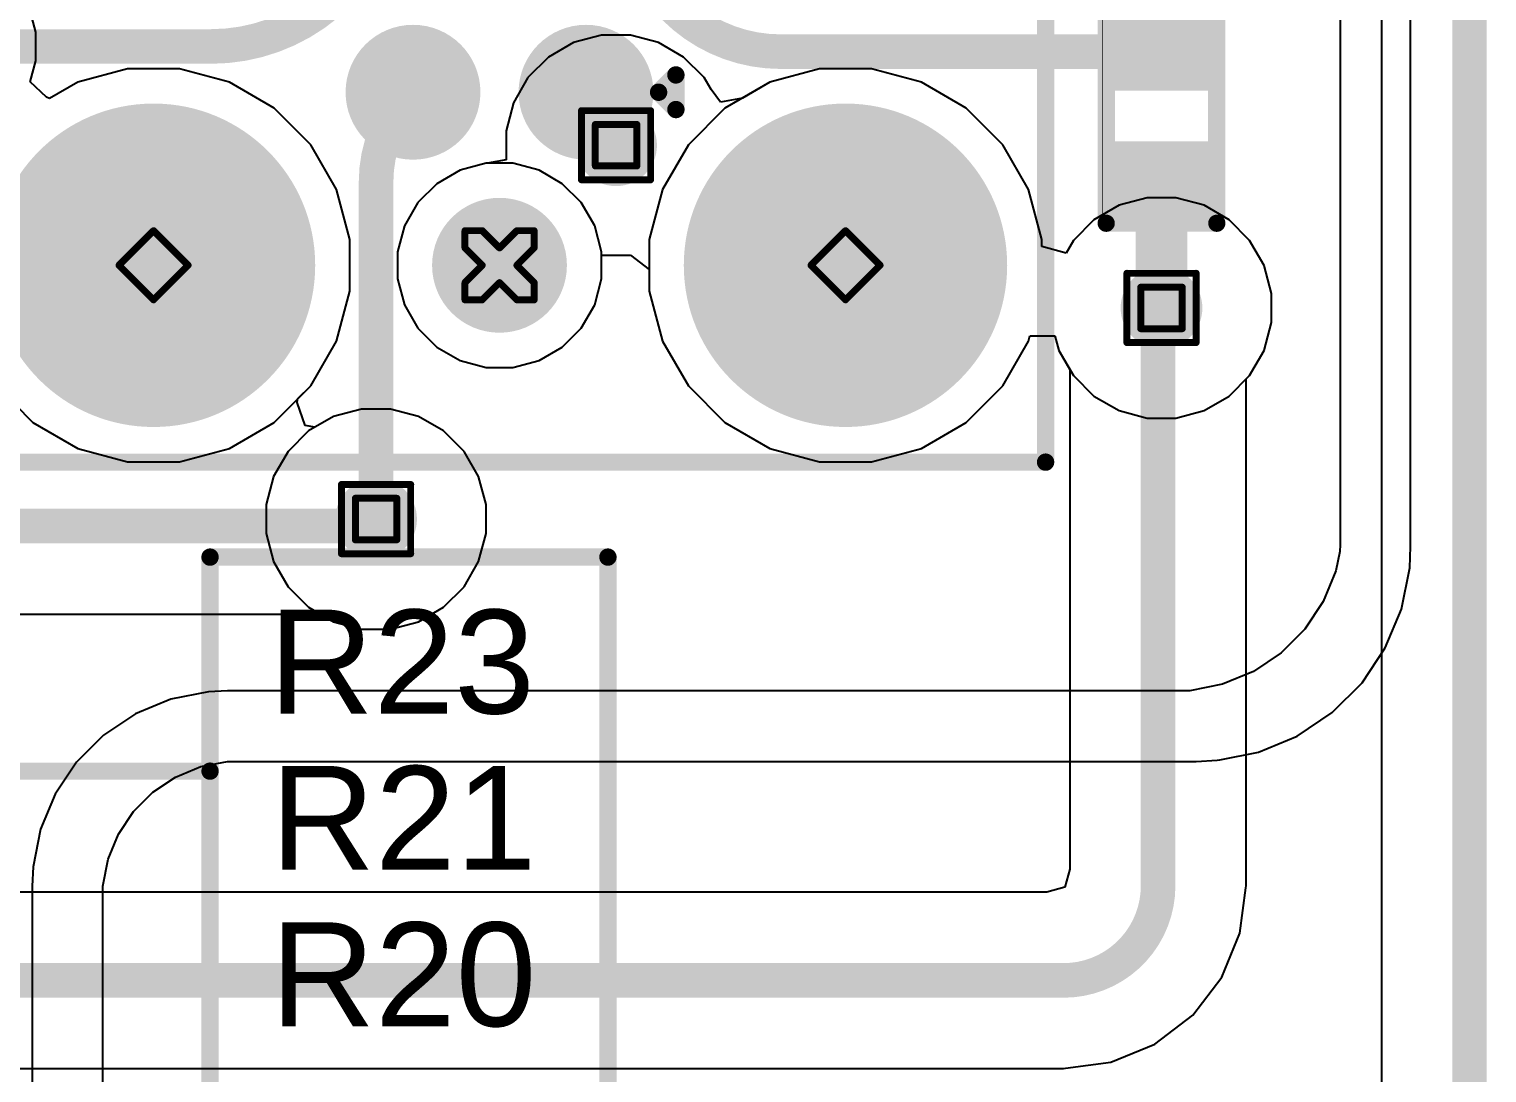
# Model space of a CAD drawing. Header units: inches. Extents: x -5 to 230, y -4 to 159.
# Drawn here: x 45.41 to 56.11, y 34.57 to 42.23 of the extents above; entities that cross this region are included whole.
import ezdxf

# ---------------------------------------------------------------- set-up
doc = ezdxf.new("R2010")
doc.units = ezdxf.units.IN
for name, color, linetype in [('Bottom Layer', 5, 'Continuous'), ('Bottom Solder', 6, 'Continuous'), ('Drill Drawing', 1, 'Continuous'), ('Layer 1', 16, 'Continuous'), ('Layer 2', 76, 'Continuous'), ('Pad Holes', 156, 'Continuous'), ('Top Layer', 1, 'Continuous'), ('Top Overlay', 2, 'Continuous'), ('Top Paste', 8, 'Continuous'), ('Top Solder', 216, 'Continuous'), ('Via Holes', 16, 'Continuous')]:
    doc.layers.add(name, color=color, linetype=linetype)
doc.styles.add('Arial', font='', dxfattribs={"height": 0.2})
doc.styles.get('Arial').set_extended_font_data('Arial')

# ---------------------------------------------------------------- blocks, each defined once
blk = doc.blocks.new('R___0402_154')
at = {"layer": 'Top Layer'}
for points in [[(-0.699, -0.318), (-0.699, 0.317), (-0.241, 0.317), (-0.241, -0.318)], [(0.241, -0.318), (0.241, 0.317), (0.699, 0.317), (0.699, -0.318)]]:
    blk.add_hatch(color=1, dxfattribs=at).paths.add_polyline_path(points)
at = {"layer": 'Top Paste'}
for points in [[(-0.699, -0.318), (-0.699, 0.317), (-0.241, 0.317), (-0.241, -0.318)], [(0.241, -0.318), (0.241, 0.317), (0.699, 0.317), (0.699, -0.318)]]:
    blk.add_hatch(color=8, dxfattribs=at).paths.add_polyline_path(points)
at = {"layer": 'Top Solder'}
for points in [[(-0.754, -0.373), (-0.754, 0.373), (-0.186, 0.373), (-0.186, -0.373)], [(0.186, -0.373), (0.186, 0.373), (0.754, 0.373), (0.754, -0.373)]]:
    blk.add_hatch(color=216, dxfattribs=at).paths.add_polyline_path(points)
at = {"layer": 'Top Overlay'}
for points in [[(-0.787, -0.406, 0.127, 0.127, 0), (-0.787, 0.406, 0.127, 0.127, 0)], [(0.787, 0.406, 0.127, 0.127, 0), (-0.787, 0.406, 0.127, 0.127, 0)], [(0.787, -0.406, 0.127, 0.127, 0), (0.787, 0.406, 0.127, 0.127, 0)], [(0.787, -0.406, 0.127, 0.127, 0), (-0.787, -0.406, 0.127, 0.127, 0)], [(0.813, -0.432, 0.00323, 0.00323, 0), (-0.813, -0.432, 0.00323, 0.00323, 0)]]:
    blk.add_lwpolyline(points, format="xyseb", dxfattribs=at)
for points in [[(-0.819, 0.406, 0.0635, 0.0635, 1), (-0.756, 0.406, 0.0635, 0.0635, 1)], [(-0.819, 0.406, 0.0635, 0.0635, 1), (-0.756, 0.406, 0.0635, 0.0635, 1)], [(0.756, 0.406, 0.0635, 0.0635, 1), (0.819, 0.406, 0.0635, 0.0635, 1)], [(0.756, 0.406, 0.0635, 0.0635, 1), (0.819, 0.406, 0.0635, 0.0635, 1)], [(-0.819, -0.406, 0.0635, 0.0635, 1), (-0.756, -0.406, 0.0635, 0.0635, 1)], [(-0.819, -0.406, 0.0635, 0.0635, 1), (-0.756, -0.406, 0.0635, 0.0635, 1)], [(0.756, -0.406, 0.0635, 0.0635, 1), (0.819, -0.406, 0.0635, 0.0635, 1)], [(0.756, -0.406, 0.0635, 0.0635, 1), (0.819, -0.406, 0.0635, 0.0635, 1)], [(-0.814, -0.432, 0.00161, 0.00161, 1), (-0.812, -0.432, 0.00161, 0.00161, 1)], [(0.812, -0.432, 0.00161, 0.00161, 1), (0.814, -0.432, 0.00161, 0.00161, 1)]]:
    blk.add_lwpolyline(points, format="xyseb", close=True, dxfattribs=at)
blk = doc.blocks.new('TC2030_IDC__188')
at = {"layer": 'Bottom Solder'}
h = blk.add_hatch(color=6, dxfattribs=at)
edge = h.paths.add_edge_path()
edge.add_arc((-2.54, 2.54), 0.102, 0, 360)
h = blk.add_hatch(color=6, dxfattribs=at)
edge = h.paths.add_edge_path()
edge.add_arc((0.635, 2.54), 0.102, 0, 360)
h = blk.add_hatch(color=6, dxfattribs=at)
edge = h.paths.add_edge_path()
edge.add_arc((2.54, 1.016), 0.102, 0, 360)
h = blk.add_hatch(color=6, dxfattribs=at)
edge = h.paths.add_edge_path()
edge.add_arc((-2.54, 0), 0.102, 0, 360)
h = blk.add_hatch(color=6, dxfattribs=at)
edge = h.paths.add_edge_path()
edge.add_arc((2.54, -1.016), 0.102, 0, 360)
h = blk.add_hatch(color=6, dxfattribs=at)
edge = h.paths.add_edge_path()
edge.add_arc((-2.54, -2.54), 0.102, 0, 360)
h = blk.add_hatch(color=6, dxfattribs=at)
edge = h.paths.add_edge_path()
edge.add_arc((0.635, -2.54), 0.102, 0, 360)
at = {"layer": 'Pad Holes'}
h = blk.add_hatch(color=7, dxfattribs=at)
edge = h.paths.add_edge_path()
edge.add_arc((-2.54, 2.54), 1.187, 0, 360)
h = blk.add_hatch(color=7, dxfattribs=at)
edge = h.paths.add_edge_path()
edge.add_arc((0.635, 2.54), 1.187, 0, 360)
h = blk.add_hatch(color=7, dxfattribs=at)
edge = h.paths.add_edge_path()
edge.add_arc((2.54, 1.016), 0.495, 0, 360)
h = blk.add_hatch(color=7, dxfattribs=at)
edge = h.paths.add_edge_path()
edge.add_arc((-2.54, 0), 0.495, 0, 360)
h = blk.add_hatch(color=7, dxfattribs=at)
edge = h.paths.add_edge_path()
edge.add_arc((2.54, -1.016), 0.495, 0, 360)
h = blk.add_hatch(color=7, dxfattribs=at)
edge = h.paths.add_edge_path()
edge.add_arc((-2.54, -2.54), 1.187, 0, 360)
h = blk.add_hatch(color=7, dxfattribs=at)
edge = h.paths.add_edge_path()
edge.add_arc((0.635, -2.54), 1.187, 0, 360)
at = {"layer": 'Top Layer'}
h = blk.add_hatch(color=1, dxfattribs=at)
edge = h.paths.add_edge_path()
edge.add_arc((-1.27, 0.635), 0.393, 0, 360)
h = blk.add_hatch(color=1, dxfattribs=at)
edge = h.paths.add_edge_path()
edge.add_arc((0, 0.635), 0.393, 0, 360)
h = blk.add_hatch(color=1, dxfattribs=at)
edge = h.paths.add_edge_path()
edge.add_arc((1.27, 0.635), 0.393, 0, 360)
h = blk.add_hatch(color=1, dxfattribs=at)
edge = h.paths.add_edge_path()
edge.add_arc((-1.27, -0.635), 0.393, 0, 360)
h = blk.add_hatch(color=1, dxfattribs=at)
edge = h.paths.add_edge_path()
edge.add_arc((-1.27, -0.635), 0.393, 0, 360)
h = blk.add_hatch(color=1, dxfattribs=at)
edge = h.paths.add_edge_path()
edge.add_arc((0, -0.635), 0.393, 0, 360)
h = blk.add_hatch(color=1, dxfattribs=at)
edge = h.paths.add_edge_path()
edge.add_arc((1.27, -0.635), 0.393, 0, 360)
at = {"layer": 'Top Paste'}
h = blk.add_hatch(color=8, dxfattribs=at)
edge = h.paths.add_edge_path()
edge.add_arc((-1.27, 0.635), 0.393, 0, 360)
h = blk.add_hatch(color=8, dxfattribs=at)
edge = h.paths.add_edge_path()
edge.add_arc((0, 0.635), 0.393, 0, 360)
h = blk.add_hatch(color=8, dxfattribs=at)
edge = h.paths.add_edge_path()
edge.add_arc((1.27, 0.635), 0.393, 0, 360)
h = blk.add_hatch(color=8, dxfattribs=at)
edge = h.paths.add_edge_path()
edge.add_arc((-1.27, -0.635), 0.393, 0, 360)
h = blk.add_hatch(color=8, dxfattribs=at)
edge = h.paths.add_edge_path()
edge.add_arc((-1.27, -0.635), 0.393, 0, 360)
h = blk.add_hatch(color=8, dxfattribs=at)
edge = h.paths.add_edge_path()
edge.add_arc((0, -0.635), 0.393, 0, 360)
h = blk.add_hatch(color=8, dxfattribs=at)
edge = h.paths.add_edge_path()
edge.add_arc((1.27, -0.635), 0.393, 0, 360)
at = {"layer": 'Top Solder'}
h = blk.add_hatch(color=216, dxfattribs=at)
edge = h.paths.add_edge_path()
edge.add_arc((-2.54, 2.54), 0.102, 0, 360)
h = blk.add_hatch(color=216, dxfattribs=at)
edge = h.paths.add_edge_path()
edge.add_arc((0.635, 2.54), 0.102, 0, 360)
h = blk.add_hatch(color=216, dxfattribs=at)
edge = h.paths.add_edge_path()
edge.add_arc((-1.27, 0.635), 0.495, 0, 360)
h = blk.add_hatch(color=216, dxfattribs=at)
edge = h.paths.add_edge_path()
edge.add_arc((0, 0.635), 0.495, 0, 360)
h = blk.add_hatch(color=216, dxfattribs=at)
edge = h.paths.add_edge_path()
edge.add_arc((1.27, 0.635), 0.495, 0, 360)
h = blk.add_hatch(color=216, dxfattribs=at)
edge = h.paths.add_edge_path()
edge.add_arc((2.54, 1.016), 0.102, 0, 360)
h = blk.add_hatch(color=216, dxfattribs=at)
edge = h.paths.add_edge_path()
edge.add_arc((-2.54, 0), 0.102, 0, 360)
h = blk.add_hatch(color=216, dxfattribs=at)
edge = h.paths.add_edge_path()
edge.add_arc((-1.27, -0.635), 0.495, 0, 360)
h = blk.add_hatch(color=216, dxfattribs=at)
edge = h.paths.add_edge_path()
edge.add_arc((-1.27, -0.635), 0.495, 0, 360)
h = blk.add_hatch(color=216, dxfattribs=at)
edge = h.paths.add_edge_path()
edge.add_arc((0, -0.635), 0.495, 0, 360)
h = blk.add_hatch(color=216, dxfattribs=at)
edge = h.paths.add_edge_path()
edge.add_arc((1.27, -0.635), 0.495, 0, 360)
h = blk.add_hatch(color=216, dxfattribs=at)
edge = h.paths.add_edge_path()
edge.add_arc((2.54, -1.016), 0.102, 0, 360)
h = blk.add_hatch(color=216, dxfattribs=at)
edge = h.paths.add_edge_path()
edge.add_arc((-2.54, -2.54), 0.102, 0, 360)
h = blk.add_hatch(color=216, dxfattribs=at)
edge = h.paths.add_edge_path()
edge.add_arc((0.635, -2.54), 0.102, 0, 360)
at = {"layer": 'Top Overlay'}
for points in [[(-3.985, 3.997, 0.127, 0.127, 0), (-3.985, -4.009, 0.127, 0.127, 0)], [(-3.985, 3.997, 0.127, 0.127, 0), (3.306, 3.997, 0.127, 0.127, 0)], [(3.306, 3.997, 0.127, 0.127, 0), (3.306, -4.009, 0.127, 0.127, 0)], [(-1.27, -1.168, 0.127, 0.127, 0), (-1.397, -1.295, 0.127, 0.127, 0)], [(-1.27, -1.168, 0.127, 0.127, 0), (-1.143, -1.295, 0.127, 0.127, 0)], [(-1.397, -1.295, 0.127, 0.127, 0), (-1.143, -1.295, 0.127, 0.127, 0)], [(-3.985, -4.009, 0.127, 0.127, 0), (3.306, -4.009, 0.127, 0.127, 0)]]:
    blk.add_lwpolyline(points, format="xyseb", dxfattribs=at)
for points in [[(-4.017, 3.997, 0.0635, 0.0635, 1), (-3.953, 3.997, 0.0635, 0.0635, 1)], [(-4.017, 3.997, 0.0635, 0.0635, 1), (-3.953, 3.997, 0.0635, 0.0635, 1)], [(3.274, 3.997, 0.0635, 0.0635, 1), (3.337, 3.997, 0.0635, 0.0635, 1)], [(3.274, 3.997, 0.0635, 0.0635, 1), (3.337, 3.997, 0.0635, 0.0635, 1)], [(-1.302, -1.168, 0.0635, 0.0635, 1), (-1.238, -1.168, 0.0635, 0.0635, 1)], [(-1.302, -1.168, 0.0635, 0.0635, 1), (-1.238, -1.168, 0.0635, 0.0635, 1)], [(-1.429, -1.295, 0.0635, 0.0635, 1), (-1.365, -1.295, 0.0635, 0.0635, 1)], [(-1.429, -1.295, 0.0635, 0.0635, 1), (-1.365, -1.295, 0.0635, 0.0635, 1)], [(-1.175, -1.295, 0.0635, 0.0635, 1), (-1.111, -1.295, 0.0635, 0.0635, 1)], [(-1.175, -1.295, 0.0635, 0.0635, 1), (-1.111, -1.295, 0.0635, 0.0635, 1)], [(-4.017, -4.009, 0.0635, 0.0635, 1), (-3.953, -4.009, 0.0635, 0.0635, 1)], [(-4.017, -4.009, 0.0635, 0.0635, 1), (-3.953, -4.009, 0.0635, 0.0635, 1)], [(3.274, -4.009, 0.0635, 0.0635, 1), (3.337, -4.009, 0.0635, 0.0635, 1)], [(3.274, -4.009, 0.0635, 0.0635, 1), (3.337, -4.009, 0.0635, 0.0635, 1)]]:
    blk.add_lwpolyline(points, format="xyseb", close=True, dxfattribs=at)

msp = doc.modelspace()

# ---------------------------------------------------------------- hatches: boundary and pattern name
at = {"layer": 'Bottom Layer'}
h = msp.add_hatch(color=5, dxfattribs=at)
edge = h.paths.add_edge_path()
edge.add_arc((49.717, 41.377), 0.3, 0, 360)
h = msp.add_hatch(color=5, dxfattribs=at)
edge = h.paths.add_edge_path()
edge.add_arc((53.721, 40.183), 0.3, 0, 360)
h = msp.add_hatch(color=5, dxfattribs=at)
edge = h.paths.add_edge_path()
edge.add_arc((47.955, 38.633), 0.3, 0, 360)
at = {"layer": 'Layer 1'}
h = msp.add_hatch(color=16, dxfattribs=at)
edge = h.paths.add_edge_path()
edge.add_arc((49.717, 41.377), 0.3, 0, 360)
h = msp.add_hatch(color=16, dxfattribs=at)
edge = h.paths.add_edge_path()
edge.add_arc((53.721, 40.183), 0.3, 0, 360)
h = msp.add_hatch(color=16, dxfattribs=at)
edge = h.paths.add_edge_path()
edge.add_arc((47.955, 38.633), 0.3, 0, 360)
at = {"layer": 'Layer 2'}
h = msp.add_hatch(color=76, dxfattribs=at)
edge = h.paths.add_edge_path()
edge.add_arc((49.717, 41.377), 0.3, 0, 360)
h = msp.add_hatch(color=76, dxfattribs=at)
edge = h.paths.add_edge_path()
edge.add_arc((53.721, 40.183), 0.3, 0, 360)
h = msp.add_hatch(color=76, dxfattribs=at)
edge = h.paths.add_edge_path()
edge.add_arc((47.955, 38.633), 0.3, 0, 360)
at = {"layer": 'Top Layer'}
h = msp.add_hatch(color=1, dxfattribs=at)
edge = h.paths.add_edge_path()
edge.add_arc((49.717, 41.377), 0.3, 0, 360)
h = msp.add_hatch(color=1, dxfattribs=at)
edge = h.paths.add_edge_path()
edge.add_arc((53.721, 40.183), 0.3, 0, 360)
h = msp.add_hatch(color=1, dxfattribs=at)
edge = h.paths.add_edge_path()
edge.add_arc((47.955, 38.633), 0.3, 0, 360)
at = {"layer": 'Via Holes'}
h = msp.add_hatch(color=7, dxfattribs=at)
edge = h.paths.add_edge_path()
edge.add_arc((49.717, 41.377), 0.15, 0, 360)
h = msp.add_hatch(color=7, dxfattribs=at)
edge = h.paths.add_edge_path()
edge.add_arc((53.721, 40.183), 0.15, 0, 360)
h = msp.add_hatch(color=7, dxfattribs=at)
edge = h.paths.add_edge_path()
edge.add_arc((47.955, 38.633), 0.15, 0, 360)

# ---------------------------------------------------------------- linework, layer by layer
at = {"layer": 'Bottom Layer'}
for p, q in [((55.335, 47.726), (55.335, 17.513)), ((45.456, 42.208), (45.427, 42.317)), ((45.456, 41.996), (45.456, 42.208)), ((49.61, 42.185), (49.405, 42.13)), ((49.823, 42.185), (49.61, 42.185)), ((50.029, 42.13), (49.823, 42.185)), ((49.405, 42.13), (49.221, 42.024)), ((50.213, 42.024), (50.029, 42.13)), ((45.415, 41.842), (45.456, 41.996)), ((49.221, 42.024), (49.07, 41.874)), ((50.363, 41.874), (50.213, 42.024)), ((46.131, 41.937), (45.765, 41.839)), ((46.511, 41.937), (46.131, 41.937)), ((46.878, 41.839), (46.511, 41.937)), ((49.07, 41.874), (48.964, 41.689)), ((50.415, 41.785), (50.363, 41.874)), ((51.211, 41.937), (50.845, 41.839)), ((51.591, 41.937), (51.211, 41.937)), ((51.958, 41.839), (51.591, 41.937)), ((45.536, 41.729), (45.415, 41.842)), ((45.765, 41.839), (45.557, 41.719)), ((47.206, 41.649), (46.878, 41.839)), ((50.484, 41.692), (50.415, 41.785)), ((50.845, 41.839), (50.645, 41.723)), ((52.286, 41.649), (51.958, 41.839)), ((45.557, 41.719), (45.536, 41.729)), ((47.475, 41.381), (47.206, 41.649)), ((48.964, 41.689), (48.909, 41.484)), ((50.645, 41.723), (50.484, 41.692)), ((52.555, 41.381), (52.286, 41.649)), ((48.909, 41.484), (48.909, 41.271)), ((47.664, 41.052), (47.475, 41.381)), ((52.744, 41.052), (52.555, 41.381)), ((48.763, 41.245), (48.572, 41.194)), ((48.772, 41.245), (48.763, 41.245)), ((48.909, 41.271), (48.772, 41.245)), ((48.401, 41.095), (48.261, 40.956)), ((48.572, 41.194), (48.401, 41.095)), ((47.763, 40.685), (47.664, 41.052)), ((52.843, 40.685), (52.744, 41.052)), ((53.615, 40.991), (53.409, 40.936)), ((53.827, 40.991), (53.615, 40.991)), ((54.033, 40.936), (53.827, 40.991)), ((48.261, 40.956), (48.163, 40.785)), ((53.409, 40.936), (53.225, 40.829)), ((54.217, 40.829), (54.033, 40.936)), ((48.163, 40.785), (48.112, 40.594)), ((53.225, 40.829), (53.074, 40.679)), ((54.368, 40.679), (54.217, 40.829)), ((47.763, 40.306), (47.763, 40.685)), ((52.843, 40.633), (52.843, 40.685)), ((53.074, 40.679), (53.021, 40.586)), ((54.474, 40.495), (54.368, 40.679)), ((48.112, 40.594), (48.112, 40.397)), ((49.611, 40.397), (49.611, 40.569)), ((49.611, 40.569), (49.823, 40.569)), ((49.823, 40.569), (49.96, 40.465)), ((53.021, 40.586), (52.843, 40.633)), ((49.96, 40.465), (49.96, 40.306)), ((54.529, 40.289), (54.474, 40.495)), ((48.112, 40.397), (48.163, 40.206)), ((49.56, 40.206), (49.611, 40.397)), ((47.664, 39.939), (47.763, 40.306)), ((49.96, 40.306), (50.058, 39.939)), ((54.529, 40.076), (54.529, 40.289)), ((48.163, 40.206), (48.261, 40.035)), ((49.461, 40.035), (49.56, 40.206)), ((48.261, 40.035), (48.401, 39.896)), ((49.321, 39.896), (49.461, 40.035)), ((54.474, 39.871), (54.529, 40.076)), ((47.475, 39.61), (47.664, 39.939)), ((50.058, 39.939), (50.248, 39.61)), ((52.555, 39.61), (52.744, 39.939)), ((52.744, 39.939), (52.755, 39.979)), ((52.755, 39.979), (52.939, 39.979)), ((52.939, 39.979), (52.968, 39.871)), ((48.401, 39.896), (48.572, 39.797)), ((49.151, 39.797), (49.321, 39.896)), ((52.968, 39.871), (53.048, 39.732)), ((54.368, 39.687), (54.474, 39.871)), ((48.572, 39.797), (48.763, 39.746)), ((48.763, 39.746), (48.96, 39.746)), ((48.96, 39.746), (49.151, 39.797)), ((53.048, 39.732), (53.048, 36.064)), ((47.381, 39.517), (47.475, 39.61)), ((50.248, 39.61), (50.516, 39.342)), ((52.286, 39.342), (52.555, 39.61)), ((54.343, 39.662), (54.368, 39.687)), ((54.343, 35.941), (54.343, 39.662)), ((47.376, 39.489), (47.381, 39.517)), ((47.435, 39.319), (47.376, 39.489)), ((47.643, 39.386), (47.506, 39.307)), ((47.849, 39.441), (47.643, 39.386)), ((48.062, 39.441), (47.849, 39.441)), ((48.267, 39.386), (48.062, 39.441)), ((48.451, 39.28), (48.267, 39.386)), ((47.506, 39.307), (47.435, 39.319)), ((48.602, 39.13), (48.451, 39.28)), ((50.516, 39.342), (50.845, 39.152)), ((51.958, 39.152), (52.286, 39.342)), ((48.708, 38.945), (48.602, 39.13)), ((50.845, 39.152), (51.211, 39.054)), ((51.591, 39.054), (51.958, 39.152)), ((51.211, 39.054), (51.591, 39.054)), ((48.763, 38.74), (48.708, 38.945)), ((48.763, 38.527), (48.763, 38.74)), ((48.708, 38.322), (48.763, 38.527)), ((48.602, 38.137), (48.708, 38.322)), ((48.451, 37.987), (48.602, 38.137)), ((45.026, 37.935), (47.549, 37.935)), ((47.549, 37.935), (47.643, 37.88)), ((48.267, 37.88), (48.451, 37.987)), ((47.643, 37.88), (47.849, 37.825)), ((47.849, 37.825), (48.062, 37.825)), ((48.062, 37.825), (48.267, 37.88)), ((53.048, 36.064), (53.012, 35.931)), ((52.879, 35.895), (43.943, 35.895)), ((53.012, 35.931), (52.879, 35.895)), ((54.296, 35.594), (54.34, 35.926)), ((54.34, 35.926), (54.343, 35.941)), ((54.163, 35.271), (54.296, 35.594)), ((53.95, 34.993), (54.163, 35.271)), ((53.672, 34.78), (53.95, 34.993)), ((53.349, 34.646), (53.672, 34.78)), ((35.862, 34.6), (53.002, 34.6)), ((53.002, 34.6), (53.016, 34.603)), ((53.016, 34.603), (53.349, 34.646))]:
    msp.add_line(p, q, dxfattribs=at)
for points in [[(55.982, 47.726, 0.254, 0.254, 0), (55.982, 17.018, 0.254, 0.254, 0)], [(53.696, 40.157, 0.254, 0.254, -0.414214), (53.721, 40.183, 0.254, 0.254, 0)], [(53.696, 35.941, 0.254, 0.254, 0), (53.696, 40.157, 0.254, 0.254, 0)], [(47.955, 38.633, 0.254, 0.254, -0.414214), (47.904, 38.583, 0.254, 0.254, 0)], [(45.026, 38.583, 0.254, 0.254, 0), (47.904, 38.583, 0.254, 0.254, 0)], [(53.696, 35.941, 0.254, 0.254, -0.414214), (53.002, 35.247, 0.254, 0.254, 0)], [(35.367, 35.247, 0.254, 0.254, 0), (53.002, 35.247, 0.254, 0.254, 0)]]:
    msp.add_lwpolyline(points, format="xyseb", dxfattribs=at)
for points in [[(53.632, 40.157, 0.127, 0.127, 1), (53.759, 40.157, 0.127, 0.127, 1)], [(53.632, 40.157, 0.127, 0.127, 1), (53.759, 40.157, 0.127, 0.127, 1)], [(53.657, 40.183, 0.127, 0.127, 1), (53.785, 40.183, 0.127, 0.127, 1)], [(47.892, 38.633, 0.127, 0.127, 1), (48.019, 38.633, 0.127, 0.127, 1)], [(47.841, 38.583, 0.127, 0.127, 1), (47.968, 38.583, 0.127, 0.127, 1)], [(47.841, 38.583, 0.127, 0.127, 1), (47.968, 38.583, 0.127, 0.127, 1)], [(53.632, 35.941, 0.127, 0.127, 1), (53.759, 35.941, 0.127, 0.127, 1)], [(53.632, 35.941, 0.127, 0.127, 1), (53.759, 35.941, 0.127, 0.127, 1)], [(52.938, 35.247, 0.127, 0.127, 1), (53.065, 35.247, 0.127, 0.127, 1)], [(52.938, 35.247, 0.127, 0.127, 1), (53.065, 35.247, 0.127, 0.127, 1)]]:
    msp.add_lwpolyline(points, format="xyseb", close=True, dxfattribs=at)
at = {"layer": 'Drill Drawing'}
for points in [[(49.463, 41.631, 0.0508, 0.0508, 0), (49.971, 41.631, 0.0508, 0.0508, 0)], [(49.463, 41.123, 0.0508, 0.0508, 0), (49.463, 41.631, 0.0508, 0.0508, 0)], [(49.971, 41.123, 0.0508, 0.0508, 0), (49.971, 41.631, 0.0508, 0.0508, 0)], [(49.564, 41.53, 0.0508, 0.0508, 0), (49.869, 41.53, 0.0508, 0.0508, 0)], [(49.564, 41.225, 0.0508, 0.0508, 0), (49.564, 41.53, 0.0508, 0.0508, 0)], [(49.869, 41.225, 0.0508, 0.0508, 0), (49.869, 41.53, 0.0508, 0.0508, 0)], [(49.564, 41.225, 0.0508, 0.0508, 0), (49.869, 41.225, 0.0508, 0.0508, 0)], [(49.463, 41.123, 0.0508, 0.0508, 0), (49.971, 41.123, 0.0508, 0.0508, 0)], [(46.067, 40.496, 0.0508, 0.0508, 0), (46.321, 40.75, 0.0508, 0.0508, 0)], [(46.321, 40.75, 0.0508, 0.0508, 0), (46.575, 40.496, 0.0508, 0.0508, 0)], [(48.607, 40.623, 0.0508, 0.0508, 0), (48.607, 40.75, 0.0508, 0.0508, 0)], [(48.607, 40.75, 0.0508, 0.0508, 0), (48.734, 40.75, 0.0508, 0.0508, 0)], [(48.734, 40.75, 0.0508, 0.0508, 0), (48.861, 40.623, 0.0508, 0.0508, 0)], [(48.861, 40.623, 0.0508, 0.0508, 0), (48.988, 40.75, 0.0508, 0.0508, 0)], [(48.988, 40.75, 0.0508, 0.0508, 0), (49.115, 40.75, 0.0508, 0.0508, 0)], [(49.115, 40.623, 0.0508, 0.0508, 0), (49.115, 40.75, 0.0508, 0.0508, 0)], [(51.147, 40.496, 0.0508, 0.0508, 0), (51.401, 40.75, 0.0508, 0.0508, 0)], [(51.401, 40.75, 0.0508, 0.0508, 0), (51.655, 40.496, 0.0508, 0.0508, 0)], [(48.607, 40.623, 0.0508, 0.0508, 0), (48.734, 40.496, 0.0508, 0.0508, 0)], [(48.988, 40.496, 0.0508, 0.0508, 0), (49.115, 40.623, 0.0508, 0.0508, 0)], [(46.067, 40.496, 0.0508, 0.0508, 0), (46.321, 40.242, 0.0508, 0.0508, 0)], [(46.321, 40.242, 0.0508, 0.0508, 0), (46.575, 40.496, 0.0508, 0.0508, 0)], [(48.607, 40.369, 0.0508, 0.0508, 0), (48.734, 40.496, 0.0508, 0.0508, 0)], [(48.988, 40.496, 0.0508, 0.0508, 0), (49.115, 40.369, 0.0508, 0.0508, 0)], [(51.147, 40.496, 0.0508, 0.0508, 0), (51.401, 40.242, 0.0508, 0.0508, 0)], [(51.401, 40.242, 0.0508, 0.0508, 0), (51.655, 40.496, 0.0508, 0.0508, 0)], [(53.467, 40.437, 0.0508, 0.0508, 0), (53.975, 40.437, 0.0508, 0.0508, 0)], [(53.467, 39.929, 0.0508, 0.0508, 0), (53.467, 40.437, 0.0508, 0.0508, 0)], [(53.975, 39.929, 0.0508, 0.0508, 0), (53.975, 40.437, 0.0508, 0.0508, 0)], [(48.607, 40.242, 0.0508, 0.0508, 0), (48.607, 40.369, 0.0508, 0.0508, 0)], [(48.734, 40.242, 0.0508, 0.0508, 0), (48.861, 40.369, 0.0508, 0.0508, 0)], [(48.861, 40.369, 0.0508, 0.0508, 0), (48.988, 40.242, 0.0508, 0.0508, 0)], [(49.115, 40.242, 0.0508, 0.0508, 0), (49.115, 40.369, 0.0508, 0.0508, 0)], [(53.569, 40.335, 0.0508, 0.0508, 0), (53.873, 40.335, 0.0508, 0.0508, 0)], [(53.569, 40.03, 0.0508, 0.0508, 0), (53.569, 40.335, 0.0508, 0.0508, 0)], [(53.873, 40.03, 0.0508, 0.0508, 0), (53.873, 40.335, 0.0508, 0.0508, 0)], [(48.607, 40.242, 0.0508, 0.0508, 0), (48.734, 40.242, 0.0508, 0.0508, 0)], [(48.988, 40.242, 0.0508, 0.0508, 0), (49.115, 40.242, 0.0508, 0.0508, 0)], [(53.569, 40.03, 0.0508, 0.0508, 0), (53.873, 40.03, 0.0508, 0.0508, 0)], [(53.467, 39.929, 0.0508, 0.0508, 0), (53.975, 39.929, 0.0508, 0.0508, 0)], [(47.701, 38.887, 0.0508, 0.0508, 0), (48.209, 38.887, 0.0508, 0.0508, 0)], [(47.701, 38.379, 0.0508, 0.0508, 0), (47.701, 38.887, 0.0508, 0.0508, 0)], [(48.209, 38.379, 0.0508, 0.0508, 0), (48.209, 38.887, 0.0508, 0.0508, 0)], [(47.803, 38.786, 0.0508, 0.0508, 0), (48.108, 38.786, 0.0508, 0.0508, 0)], [(47.803, 38.481, 0.0508, 0.0508, 0), (47.803, 38.786, 0.0508, 0.0508, 0)], [(48.108, 38.481, 0.0508, 0.0508, 0), (48.108, 38.786, 0.0508, 0.0508, 0)], [(47.803, 38.481, 0.0508, 0.0508, 0), (48.108, 38.481, 0.0508, 0.0508, 0)], [(47.701, 38.379, 0.0508, 0.0508, 0), (48.209, 38.379, 0.0508, 0.0508, 0)]]:
    msp.add_lwpolyline(points, format="xyseb", dxfattribs=at)
for points in [[(49.45, 41.631, 0.0254, 0.0254, 1), (49.475, 41.631, 0.0254, 0.0254, 1)], [(49.45, 41.631, 0.0254, 0.0254, 1), (49.475, 41.631, 0.0254, 0.0254, 1)], [(49.958, 41.631, 0.0254, 0.0254, 1), (49.983, 41.631, 0.0254, 0.0254, 1)], [(49.958, 41.631, 0.0254, 0.0254, 1), (49.983, 41.631, 0.0254, 0.0254, 1)], [(49.552, 41.53, 0.0254, 0.0254, 1), (49.577, 41.53, 0.0254, 0.0254, 1)], [(49.552, 41.53, 0.0254, 0.0254, 1), (49.577, 41.53, 0.0254, 0.0254, 1)], [(49.856, 41.53, 0.0254, 0.0254, 1), (49.882, 41.53, 0.0254, 0.0254, 1)], [(49.856, 41.53, 0.0254, 0.0254, 1), (49.882, 41.53, 0.0254, 0.0254, 1)], [(49.552, 41.225, 0.0254, 0.0254, 1), (49.577, 41.225, 0.0254, 0.0254, 1)], [(49.552, 41.225, 0.0254, 0.0254, 1), (49.577, 41.225, 0.0254, 0.0254, 1)], [(49.856, 41.225, 0.0254, 0.0254, 1), (49.882, 41.225, 0.0254, 0.0254, 1)], [(49.856, 41.225, 0.0254, 0.0254, 1), (49.882, 41.225, 0.0254, 0.0254, 1)], [(49.45, 41.123, 0.0254, 0.0254, 1), (49.475, 41.123, 0.0254, 0.0254, 1)], [(49.45, 41.123, 0.0254, 0.0254, 1), (49.475, 41.123, 0.0254, 0.0254, 1)], [(49.958, 41.123, 0.0254, 0.0254, 1), (49.983, 41.123, 0.0254, 0.0254, 1)], [(49.958, 41.123, 0.0254, 0.0254, 1), (49.983, 41.123, 0.0254, 0.0254, 1)], [(46.309, 40.75, 0.0254, 0.0254, 1), (46.334, 40.75, 0.0254, 0.0254, 1)], [(46.309, 40.75, 0.0254, 0.0254, 1), (46.334, 40.75, 0.0254, 0.0254, 1)], [(48.595, 40.75, 0.0254, 0.0254, 1), (48.62, 40.75, 0.0254, 0.0254, 1)], [(48.595, 40.75, 0.0254, 0.0254, 1), (48.62, 40.75, 0.0254, 0.0254, 1)], [(48.722, 40.75, 0.0254, 0.0254, 1), (48.747, 40.75, 0.0254, 0.0254, 1)], [(48.722, 40.75, 0.0254, 0.0254, 1), (48.747, 40.75, 0.0254, 0.0254, 1)], [(48.976, 40.75, 0.0254, 0.0254, 1), (49.001, 40.75, 0.0254, 0.0254, 1)], [(48.976, 40.75, 0.0254, 0.0254, 1), (49.001, 40.75, 0.0254, 0.0254, 1)], [(49.103, 40.75, 0.0254, 0.0254, 1), (49.128, 40.75, 0.0254, 0.0254, 1)], [(49.103, 40.75, 0.0254, 0.0254, 1), (49.128, 40.75, 0.0254, 0.0254, 1)], [(51.389, 40.75, 0.0254, 0.0254, 1), (51.414, 40.75, 0.0254, 0.0254, 1)], [(51.389, 40.75, 0.0254, 0.0254, 1), (51.414, 40.75, 0.0254, 0.0254, 1)], [(48.595, 40.623, 0.0254, 0.0254, 1), (48.62, 40.623, 0.0254, 0.0254, 1)], [(48.595, 40.623, 0.0254, 0.0254, 1), (48.62, 40.623, 0.0254, 0.0254, 1)], [(48.849, 40.623, 0.0254, 0.0254, 1), (48.874, 40.623, 0.0254, 0.0254, 1)], [(48.849, 40.623, 0.0254, 0.0254, 1), (48.874, 40.623, 0.0254, 0.0254, 1)], [(49.103, 40.623, 0.0254, 0.0254, 1), (49.128, 40.623, 0.0254, 0.0254, 1)], [(49.103, 40.623, 0.0254, 0.0254, 1), (49.128, 40.623, 0.0254, 0.0254, 1)], [(46.055, 40.496, 0.0254, 0.0254, 1), (46.08, 40.496, 0.0254, 0.0254, 1)], [(46.055, 40.496, 0.0254, 0.0254, 1), (46.08, 40.496, 0.0254, 0.0254, 1)], [(46.563, 40.496, 0.0254, 0.0254, 1), (46.588, 40.496, 0.0254, 0.0254, 1)], [(46.563, 40.496, 0.0254, 0.0254, 1), (46.588, 40.496, 0.0254, 0.0254, 1)], [(48.722, 40.496, 0.0254, 0.0254, 1), (48.747, 40.496, 0.0254, 0.0254, 1)], [(48.722, 40.496, 0.0254, 0.0254, 1), (48.747, 40.496, 0.0254, 0.0254, 1)], [(48.976, 40.496, 0.0254, 0.0254, 1), (49.001, 40.496, 0.0254, 0.0254, 1)], [(48.976, 40.496, 0.0254, 0.0254, 1), (49.001, 40.496, 0.0254, 0.0254, 1)], [(51.135, 40.496, 0.0254, 0.0254, 1), (51.16, 40.496, 0.0254, 0.0254, 1)], [(51.135, 40.496, 0.0254, 0.0254, 1), (51.16, 40.496, 0.0254, 0.0254, 1)], [(51.643, 40.496, 0.0254, 0.0254, 1), (51.668, 40.496, 0.0254, 0.0254, 1)], [(51.643, 40.496, 0.0254, 0.0254, 1), (51.668, 40.496, 0.0254, 0.0254, 1)], [(53.454, 40.437, 0.0254, 0.0254, 1), (53.48, 40.437, 0.0254, 0.0254, 1)], [(53.454, 40.437, 0.0254, 0.0254, 1), (53.48, 40.437, 0.0254, 0.0254, 1)], [(53.962, 40.437, 0.0254, 0.0254, 1), (53.988, 40.437, 0.0254, 0.0254, 1)], [(53.962, 40.437, 0.0254, 0.0254, 1), (53.988, 40.437, 0.0254, 0.0254, 1)], [(48.595, 40.369, 0.0254, 0.0254, 1), (48.62, 40.369, 0.0254, 0.0254, 1)], [(48.595, 40.369, 0.0254, 0.0254, 1), (48.62, 40.369, 0.0254, 0.0254, 1)], [(48.849, 40.369, 0.0254, 0.0254, 1), (48.874, 40.369, 0.0254, 0.0254, 1)], [(48.849, 40.369, 0.0254, 0.0254, 1), (48.874, 40.369, 0.0254, 0.0254, 1)], [(49.103, 40.369, 0.0254, 0.0254, 1), (49.128, 40.369, 0.0254, 0.0254, 1)], [(49.103, 40.369, 0.0254, 0.0254, 1), (49.128, 40.369, 0.0254, 0.0254, 1)], [(53.556, 40.335, 0.0254, 0.0254, 1), (53.581, 40.335, 0.0254, 0.0254, 1)], [(53.556, 40.335, 0.0254, 0.0254, 1), (53.581, 40.335, 0.0254, 0.0254, 1)], [(53.861, 40.335, 0.0254, 0.0254, 1), (53.886, 40.335, 0.0254, 0.0254, 1)], [(53.861, 40.335, 0.0254, 0.0254, 1), (53.886, 40.335, 0.0254, 0.0254, 1)], [(46.309, 40.242, 0.0254, 0.0254, 1), (46.334, 40.242, 0.0254, 0.0254, 1)], [(46.309, 40.242, 0.0254, 0.0254, 1), (46.334, 40.242, 0.0254, 0.0254, 1)], [(48.595, 40.242, 0.0254, 0.0254, 1), (48.62, 40.242, 0.0254, 0.0254, 1)], [(48.595, 40.242, 0.0254, 0.0254, 1), (48.62, 40.242, 0.0254, 0.0254, 1)], [(48.722, 40.242, 0.0254, 0.0254, 1), (48.747, 40.242, 0.0254, 0.0254, 1)], [(48.722, 40.242, 0.0254, 0.0254, 1), (48.747, 40.242, 0.0254, 0.0254, 1)], [(48.976, 40.242, 0.0254, 0.0254, 1), (49.001, 40.242, 0.0254, 0.0254, 1)], [(48.976, 40.242, 0.0254, 0.0254, 1), (49.001, 40.242, 0.0254, 0.0254, 1)], [(49.103, 40.242, 0.0254, 0.0254, 1), (49.128, 40.242, 0.0254, 0.0254, 1)], [(49.103, 40.242, 0.0254, 0.0254, 1), (49.128, 40.242, 0.0254, 0.0254, 1)], [(51.389, 40.242, 0.0254, 0.0254, 1), (51.414, 40.242, 0.0254, 0.0254, 1)], [(51.389, 40.242, 0.0254, 0.0254, 1), (51.414, 40.242, 0.0254, 0.0254, 1)], [(53.556, 40.03, 0.0254, 0.0254, 1), (53.581, 40.03, 0.0254, 0.0254, 1)], [(53.556, 40.03, 0.0254, 0.0254, 1), (53.581, 40.03, 0.0254, 0.0254, 1)], [(53.861, 40.03, 0.0254, 0.0254, 1), (53.886, 40.03, 0.0254, 0.0254, 1)], [(53.861, 40.03, 0.0254, 0.0254, 1), (53.886, 40.03, 0.0254, 0.0254, 1)], [(53.454, 39.929, 0.0254, 0.0254, 1), (53.48, 39.929, 0.0254, 0.0254, 1)], [(53.454, 39.929, 0.0254, 0.0254, 1), (53.48, 39.929, 0.0254, 0.0254, 1)], [(53.962, 39.929, 0.0254, 0.0254, 1), (53.988, 39.929, 0.0254, 0.0254, 1)], [(53.962, 39.929, 0.0254, 0.0254, 1), (53.988, 39.929, 0.0254, 0.0254, 1)], [(47.688, 38.887, 0.0254, 0.0254, 1), (47.714, 38.887, 0.0254, 0.0254, 1)], [(47.688, 38.887, 0.0254, 0.0254, 1), (47.714, 38.887, 0.0254, 0.0254, 1)], [(48.196, 38.887, 0.0254, 0.0254, 1), (48.222, 38.887, 0.0254, 0.0254, 1)], [(48.196, 38.887, 0.0254, 0.0254, 1), (48.222, 38.887, 0.0254, 0.0254, 1)], [(47.79, 38.786, 0.0254, 0.0254, 1), (47.816, 38.786, 0.0254, 0.0254, 1)], [(47.79, 38.786, 0.0254, 0.0254, 1), (47.816, 38.786, 0.0254, 0.0254, 1)], [(48.095, 38.786, 0.0254, 0.0254, 1), (48.12, 38.786, 0.0254, 0.0254, 1)], [(48.095, 38.786, 0.0254, 0.0254, 1), (48.12, 38.786, 0.0254, 0.0254, 1)], [(47.79, 38.481, 0.0254, 0.0254, 1), (47.816, 38.481, 0.0254, 0.0254, 1)], [(47.79, 38.481, 0.0254, 0.0254, 1), (47.816, 38.481, 0.0254, 0.0254, 1)], [(48.095, 38.481, 0.0254, 0.0254, 1), (48.12, 38.481, 0.0254, 0.0254, 1)], [(48.095, 38.481, 0.0254, 0.0254, 1), (48.12, 38.481, 0.0254, 0.0254, 1)], [(47.688, 38.379, 0.0254, 0.0254, 1), (47.714, 38.379, 0.0254, 0.0254, 1)], [(47.688, 38.379, 0.0254, 0.0254, 1), (47.714, 38.379, 0.0254, 0.0254, 1)], [(48.196, 38.379, 0.0254, 0.0254, 1), (48.222, 38.379, 0.0254, 0.0254, 1)], [(48.196, 38.379, 0.0254, 0.0254, 1), (48.222, 38.379, 0.0254, 0.0254, 1)]]:
    msp.add_lwpolyline(points, format="xyseb", close=True, dxfattribs=at)
at = {"layer": 'Layer 1'}
for p, q in [((45.456, 42.208), (45.427, 42.317)), ((45.456, 41.996), (45.456, 42.208)), ((49.61, 42.185), (49.405, 42.13)), ((49.823, 42.185), (49.61, 42.185)), ((50.029, 42.13), (49.823, 42.185)), ((49.405, 42.13), (49.221, 42.024)), ((50.213, 42.024), (50.029, 42.13)), ((45.415, 41.842), (45.456, 41.996)), ((49.221, 42.024), (49.07, 41.874)), ((50.363, 41.874), (50.213, 42.024)), ((46.131, 41.937), (45.765, 41.839)), ((46.511, 41.937), (46.131, 41.937)), ((46.878, 41.839), (46.511, 41.937)), ((49.07, 41.874), (48.964, 41.689)), ((50.415, 41.785), (50.363, 41.874)), ((51.211, 41.937), (50.845, 41.839)), ((51.591, 41.937), (51.211, 41.937)), ((51.958, 41.839), (51.591, 41.937)), ((45.536, 41.729), (45.415, 41.842)), ((45.765, 41.839), (45.557, 41.719)), ((47.206, 41.649), (46.878, 41.839)), ((50.484, 41.692), (50.415, 41.785)), ((50.845, 41.839), (50.645, 41.723)), ((52.286, 41.649), (51.958, 41.839)), ((45.557, 41.719), (45.536, 41.729)), ((47.475, 41.381), (47.206, 41.649)), ((48.964, 41.689), (48.909, 41.484)), ((50.645, 41.723), (50.484, 41.692)), ((52.555, 41.381), (52.286, 41.649)), ((48.909, 41.484), (48.909, 41.271)), ((47.664, 41.052), (47.475, 41.381)), ((52.744, 41.052), (52.555, 41.381)), ((48.763, 41.245), (48.572, 41.194)), ((48.772, 41.245), (48.763, 41.245)), ((48.909, 41.271), (48.772, 41.245)), ((48.401, 41.095), (48.261, 40.956)), ((48.572, 41.194), (48.401, 41.095)), ((47.763, 40.685), (47.664, 41.052)), ((52.843, 40.685), (52.744, 41.052)), ((53.615, 40.991), (53.409, 40.936)), ((53.827, 40.991), (53.615, 40.991)), ((54.033, 40.936), (53.827, 40.991)), ((48.261, 40.956), (48.163, 40.785)), ((53.409, 40.936), (53.225, 40.829)), ((54.217, 40.829), (54.033, 40.936)), ((48.163, 40.785), (48.112, 40.594)), ((53.225, 40.829), (53.074, 40.679)), ((54.368, 40.679), (54.217, 40.829)), ((47.763, 40.306), (47.763, 40.685)), ((52.843, 40.633), (52.843, 40.685)), ((53.074, 40.679), (53.021, 40.586)), ((54.474, 40.495), (54.368, 40.679)), ((48.112, 40.594), (48.112, 40.397)), ((49.611, 40.397), (49.611, 40.569)), ((49.611, 40.569), (49.823, 40.569)), ((49.823, 40.569), (49.96, 40.465)), ((53.021, 40.586), (52.843, 40.633)), ((49.96, 40.465), (49.96, 40.306)), ((54.529, 40.289), (54.474, 40.495)), ((48.112, 40.397), (48.163, 40.206)), ((49.56, 40.206), (49.611, 40.397)), ((47.664, 39.939), (47.763, 40.306)), ((49.96, 40.306), (50.058, 39.939)), ((54.529, 40.076), (54.529, 40.289)), ((48.163, 40.206), (48.261, 40.035)), ((49.461, 40.035), (49.56, 40.206)), ((48.261, 40.035), (48.401, 39.896)), ((49.321, 39.896), (49.461, 40.035)), ((54.474, 39.871), (54.529, 40.076)), ((47.475, 39.61), (47.664, 39.939)), ((50.058, 39.939), (50.248, 39.61)), ((52.555, 39.61), (52.744, 39.939)), ((52.744, 39.939), (52.755, 39.979)), ((52.755, 39.979), (52.939, 39.979)), ((52.939, 39.979), (52.968, 39.871)), ((48.401, 39.896), (48.572, 39.797)), ((49.151, 39.797), (49.321, 39.896)), ((52.968, 39.871), (53.074, 39.687)), ((54.368, 39.687), (54.474, 39.871)), ((48.572, 39.797), (48.763, 39.746)), ((48.763, 39.746), (48.96, 39.746)), ((48.96, 39.746), (49.151, 39.797)), ((45.168, 39.61), (45.436, 39.342)), ((47.206, 39.342), (47.475, 39.61)), ((50.248, 39.61), (50.516, 39.342)), ((52.286, 39.342), (52.555, 39.61)), ((53.074, 39.687), (53.225, 39.536)), ((54.217, 39.536), (54.368, 39.687)), ((53.225, 39.536), (53.409, 39.43)), ((54.033, 39.43), (54.217, 39.536)), ((47.643, 39.386), (47.459, 39.28)), ((47.849, 39.441), (47.643, 39.386)), ((48.062, 39.441), (47.849, 39.441)), ((48.267, 39.386), (48.062, 39.441)), ((48.451, 39.28), (48.267, 39.386)), ((53.409, 39.43), (53.615, 39.375)), ((53.827, 39.375), (54.033, 39.43)), ((45.436, 39.342), (45.765, 39.152)), ((46.878, 39.152), (47.206, 39.342)), ((47.459, 39.28), (47.309, 39.13)), ((48.602, 39.13), (48.451, 39.28)), ((50.516, 39.342), (50.845, 39.152)), ((51.958, 39.152), (52.286, 39.342)), ((53.615, 39.375), (53.827, 39.375)), ((45.765, 39.152), (46.131, 39.054)), ((46.511, 39.054), (46.878, 39.152)), ((47.309, 39.13), (47.202, 38.945)), ((48.708, 38.945), (48.602, 39.13)), ((50.845, 39.152), (51.211, 39.054)), ((51.591, 39.054), (51.958, 39.152)), ((46.131, 39.054), (46.511, 39.054)), ((51.211, 39.054), (51.591, 39.054)), ((47.202, 38.945), (47.147, 38.74)), ((48.763, 38.74), (48.708, 38.945)), ((47.147, 38.74), (47.147, 38.527)), ((48.763, 38.527), (48.763, 38.74)), ((47.147, 38.527), (47.202, 38.322)), ((48.708, 38.322), (48.763, 38.527)), ((47.202, 38.322), (47.309, 38.137)), ((48.602, 38.137), (48.708, 38.322)), ((47.309, 38.137), (47.459, 37.987)), ((48.451, 37.987), (48.602, 38.137)), ((47.459, 37.987), (47.643, 37.88)), ((48.267, 37.88), (48.451, 37.987)), ((47.643, 37.88), (47.849, 37.825)), ((47.849, 37.825), (48.062, 37.825)), ((48.062, 37.825), (48.267, 37.88))]:
    msp.add_line(p, q, dxfattribs=at)
at = {"layer": 'Layer 2'}
for p, q in [((55.55, 38.431), (55.55, 57.867)), ((55.032, 56.003), (55.032, 38.443)), ((45.456, 42.208), (45.427, 42.317)), ((45.456, 41.996), (45.456, 42.208)), ((45.415, 41.842), (45.456, 41.996)), ((46.131, 41.937), (45.765, 41.839)), ((46.511, 41.937), (46.131, 41.937)), ((46.878, 41.839), (46.511, 41.937)), ((51.211, 41.937), (50.845, 41.839)), ((51.591, 41.937), (51.211, 41.937)), ((51.958, 41.839), (51.591, 41.937)), ((45.536, 41.729), (45.415, 41.842)), ((45.765, 41.839), (45.557, 41.719)), ((47.206, 41.649), (46.878, 41.839)), ((50.845, 41.839), (50.516, 41.649)), ((52.286, 41.649), (51.958, 41.839)), ((45.557, 41.719), (45.536, 41.729)), ((47.475, 41.381), (47.206, 41.649)), ((50.516, 41.649), (50.248, 41.381)), ((52.555, 41.381), (52.286, 41.649)), ((47.664, 41.052), (47.475, 41.381)), ((50.248, 41.381), (50.058, 41.052)), ((52.744, 41.052), (52.555, 41.381)), ((48.763, 41.245), (48.572, 41.194)), ((48.96, 41.245), (48.763, 41.245)), ((49.151, 41.194), (48.96, 41.245)), ((48.401, 41.095), (48.261, 40.956)), ((48.572, 41.194), (48.401, 41.095)), ((49.321, 41.095), (49.151, 41.194)), ((49.461, 40.956), (49.321, 41.095)), ((47.763, 40.685), (47.664, 41.052)), ((50.058, 41.052), (49.96, 40.685)), ((52.843, 40.685), (52.744, 41.052)), ((53.615, 40.991), (53.409, 40.936)), ((53.827, 40.991), (53.615, 40.991)), ((54.033, 40.936), (53.827, 40.991)), ((48.261, 40.956), (48.163, 40.785)), ((49.56, 40.785), (49.461, 40.956)), ((53.409, 40.936), (53.225, 40.829)), ((54.217, 40.829), (54.033, 40.936)), ((48.163, 40.785), (48.112, 40.594)), ((49.611, 40.594), (49.56, 40.785)), ((53.225, 40.829), (53.074, 40.679)), ((54.368, 40.679), (54.217, 40.829)), ((47.763, 40.306), (47.763, 40.685)), ((49.96, 40.685), (49.96, 40.306)), ((52.843, 40.633), (52.843, 40.685)), ((53.074, 40.679), (53.021, 40.586)), ((54.474, 40.495), (54.368, 40.679)), ((48.112, 40.594), (48.112, 40.397)), ((49.611, 40.397), (49.611, 40.594)), ((53.021, 40.586), (52.843, 40.633)), ((54.529, 40.289), (54.474, 40.495)), ((48.112, 40.397), (48.163, 40.206)), ((49.56, 40.206), (49.611, 40.397)), ((47.664, 39.939), (47.763, 40.306)), ((49.96, 40.306), (50.058, 39.939)), ((54.529, 40.076), (54.529, 40.289)), ((48.163, 40.206), (48.261, 40.035)), ((49.461, 40.035), (49.56, 40.206)), ((48.261, 40.035), (48.401, 39.896)), ((49.321, 39.896), (49.461, 40.035)), ((54.474, 39.871), (54.529, 40.076)), ((47.475, 39.61), (47.664, 39.939)), ((50.058, 39.939), (50.248, 39.61)), ((52.555, 39.61), (52.744, 39.939)), ((52.744, 39.939), (52.755, 39.979)), ((52.755, 39.979), (52.939, 39.979)), ((52.939, 39.979), (52.968, 39.871)), ((48.401, 39.896), (48.572, 39.797)), ((49.151, 39.797), (49.321, 39.896)), ((52.968, 39.871), (53.074, 39.687)), ((54.368, 39.687), (54.474, 39.871)), ((48.572, 39.797), (48.763, 39.746)), ((48.763, 39.746), (48.96, 39.746)), ((48.96, 39.746), (49.151, 39.797)), ((45.168, 39.61), (45.436, 39.342)), ((47.206, 39.342), (47.475, 39.61)), ((50.248, 39.61), (50.516, 39.342)), ((52.286, 39.342), (52.555, 39.61)), ((53.074, 39.687), (53.225, 39.536)), ((54.217, 39.536), (54.368, 39.687)), ((53.225, 39.536), (53.409, 39.43)), ((54.033, 39.43), (54.217, 39.536)), ((47.643, 39.386), (47.459, 39.28)), ((47.849, 39.441), (47.643, 39.386)), ((48.062, 39.441), (47.849, 39.441)), ((48.267, 39.386), (48.062, 39.441)), ((48.451, 39.28), (48.267, 39.386)), ((53.409, 39.43), (53.615, 39.375)), ((53.827, 39.375), (54.033, 39.43)), ((45.436, 39.342), (45.765, 39.152)), ((46.878, 39.152), (47.206, 39.342)), ((47.459, 39.28), (47.309, 39.13)), ((48.602, 39.13), (48.451, 39.28)), ((50.516, 39.342), (50.845, 39.152)), ((51.958, 39.152), (52.286, 39.342)), ((53.615, 39.375), (53.827, 39.375)), ((45.765, 39.152), (46.131, 39.054)), ((46.511, 39.054), (46.878, 39.152)), ((47.309, 39.13), (47.202, 38.945)), ((48.708, 38.945), (48.602, 39.13)), ((50.845, 39.152), (51.211, 39.054)), ((51.591, 39.054), (51.958, 39.152)), ((46.131, 39.054), (46.511, 39.054)), ((51.211, 39.054), (51.591, 39.054)), ((47.202, 38.945), (47.147, 38.74)), ((48.763, 38.74), (48.708, 38.945)), ((47.147, 38.74), (47.147, 38.527)), ((48.763, 38.527), (48.763, 38.74)), ((47.147, 38.527), (47.202, 38.322)), ((48.708, 38.322), (48.763, 38.527)), ((55.032, 38.443), (55.03, 38.394)), ((55.543, 38.276), (55.55, 38.431)), ((47.202, 38.322), (47.309, 38.137)), ((48.602, 38.137), (48.708, 38.322)), ((55.03, 38.394), (55.002, 38.253)), ((55.002, 38.253), (54.908, 38.027)), ((55.482, 37.973), (55.543, 38.276)), ((47.309, 38.137), (47.459, 37.987)), ((48.451, 37.987), (48.602, 38.137)), ((54.908, 38.027), (54.772, 37.824)), ((47.459, 37.987), (47.643, 37.88)), ((48.267, 37.88), (48.451, 37.987)), ((55.364, 37.688), (55.482, 37.973)), ((47.643, 37.88), (47.849, 37.825)), ((47.849, 37.825), (48.062, 37.825)), ((48.062, 37.825), (48.267, 37.88)), ((54.772, 37.824), (54.599, 37.651)), ((55.193, 37.431), (55.364, 37.688)), ((54.599, 37.651), (54.396, 37.515)), ((54.396, 37.515), (54.169, 37.421)), ((46.724, 37.366), (46.448, 37.312)), ((46.865, 37.373), (46.724, 37.366)), ((53.807, 37.373), (46.865, 37.373)), ((53.929, 37.373), (53.807, 37.373)), ((53.807, 37.373), (53.807, 37.373)), ((54.169, 37.421), (53.929, 37.373)), ((54.974, 37.213), (55.193, 37.431)), ((46.448, 37.312), (46.189, 37.204)), ((46.189, 37.204), (45.955, 37.048)), ((54.718, 37.041), (54.974, 37.213)), ((45.955, 37.048), (45.756, 36.849)), ((54.432, 36.923), (54.718, 37.041)), ((54.148, 36.867), (54.432, 36.923)), ((45.756, 36.849), (45.6, 36.615)), ((46.483, 36.74), (46.668, 36.816)), ((46.668, 36.816), (46.865, 36.855)), ((46.865, 36.855), (46.965, 36.855)), ((46.965, 36.855), (53.807, 36.855)), ((53.807, 36.855), (53.975, 36.855)), ((53.975, 36.855), (54.129, 36.863)), ((53.975, 36.855), (53.975, 36.855)), ((53.975, 36.855), (53.975, 36.855)), ((54.129, 36.863), (54.148, 36.867)), ((46.317, 36.629), (46.483, 36.74)), ((45.6, 36.615), (45.492, 36.356)), ((46.175, 36.487), (46.317, 36.629)), ((46.064, 36.321), (46.175, 36.487)), ((45.492, 36.356), (45.438, 36.08)), ((45.988, 36.136), (46.064, 36.321)), ((45.438, 36.08), (45.431, 35.939)), ((45.949, 35.939), (45.988, 36.136)), ((45.431, 35.939), (45.431, 35.839)), ((45.949, 35.839), (45.949, 35.939)), ((45.431, 35.839), (45.431, 25.451)), ((45.949, 25.451), (45.949, 35.839))]:
    msp.add_line(p, q, dxfattribs=at)
at = {"layer": 'Top Layer'}
for points in [[(47.681, 42.49, 0.254, 0.254, -0.198913), (46.744, 42.102, 0.254, 0.254, 0)], [(50.924, 42.064, 0.254, 0.254, -0.198913), (50.145, 42.387, 0.254, 0.254, 0)], [(44.648, 42.102, 0.254, 0.254, 0), (46.742, 42.102, 0.254, 0.254, 0)], [(46.742, 42.102, 0.254, 0.254, 0), (46.744, 42.102, 0.254, 0.254, 0)], [(50.924, 42.064, 0.254, 0.254, 0), (50.926, 42.064, 0.254, 0.254, 0)], [(50.926, 42.064, 0.254, 0.254, 0), (53.669, 42.064, 0.254, 0.254, 0)], [(47.955, 41.111, 0.254, 0.254, -0.198912), (48.226, 41.766, 0.254, 0.254, 0)], [(49.496, 41.613, 0.254, 0.254, 0), (49.496, 41.766, 0.254, 0.254, 0)], [(49.737, 41.372, 0.254, 0.254, -0.414214), (49.496, 41.613, 0.254, 0.254, 0)], [(49.717, 41.377, 0.254, 0.254, 0), (49.737, 41.372, 0.254, 0.254, 0)], [(47.955, 38.633, 0.254, 0.254, 0), (47.955, 41.111, 0.254, 0.254, 0)], [(53.721, 40.183, 0.381, 0.381, 0), (53.721, 41.072, 0.381, 0.381, 0)]]:
    msp.add_lwpolyline(points, format="xyseb", dxfattribs=at)
for points in [[(46.679, 42.102, 0.127, 0.127, 1), (46.806, 42.102, 0.127, 0.127, 1)], [(46.679, 42.102, 0.127, 0.127, 1), (46.806, 42.102, 0.127, 0.127, 1)], [(46.68, 42.102, 0.127, 0.127, 1), (46.807, 42.102, 0.127, 0.127, 1)], [(46.68, 42.102, 0.127, 0.127, 1), (46.807, 42.102, 0.127, 0.127, 1)], [(50.861, 42.064, 0.127, 0.127, 1), (50.988, 42.064, 0.127, 0.127, 1)], [(50.861, 42.064, 0.127, 0.127, 1), (50.988, 42.064, 0.127, 0.127, 1)], [(50.862, 42.064, 0.127, 0.127, 1), (50.989, 42.064, 0.127, 0.127, 1)], [(50.862, 42.064, 0.127, 0.127, 1), (50.989, 42.064, 0.127, 0.127, 1)], [(53.605, 42.064, 0.127, 0.127, 1), (53.732, 42.064, 0.127, 0.127, 1)], [(48.163, 41.766, 0.127, 0.127, 1), (48.29, 41.766, 0.127, 0.127, 1)], [(49.433, 41.766, 0.127, 0.127, 1), (49.56, 41.766, 0.127, 0.127, 1)], [(49.433, 41.613, 0.127, 0.127, 1), (49.56, 41.613, 0.127, 0.127, 1)], [(49.433, 41.613, 0.127, 0.127, 1), (49.56, 41.613, 0.127, 0.127, 1)], [(49.653, 41.377, 0.127, 0.127, 1), (49.78, 41.377, 0.127, 0.127, 1)], [(49.673, 41.372, 0.127, 0.127, 1), (49.8, 41.372, 0.127, 0.127, 1)], [(49.673, 41.372, 0.127, 0.127, 1), (49.8, 41.372, 0.127, 0.127, 1)], [(47.892, 41.111, 0.127, 0.127, 1), (48.019, 41.111, 0.127, 0.127, 1)], [(47.892, 41.111, 0.127, 0.127, 1), (48.019, 41.111, 0.127, 0.127, 1)], [(53.626, 41.072, 0.191, 0.191, 1), (53.816, 41.072, 0.191, 0.191, 1)], [(53.626, 40.183, 0.191, 0.191, 1), (53.816, 40.183, 0.191, 0.191, 1)], [(47.892, 38.633, 0.127, 0.127, 1), (48.019, 38.633, 0.127, 0.127, 1)]]:
    msp.add_lwpolyline(points, format="xyseb", close=True, dxfattribs=at)
at = {"layer": 'Top Overlay'}
for points in [[(46.736, 38.354, 0.127, 0.127, 0), (49.657, 38.354, 0.127, 0.127, 0)], [(46.736, 32.258, 0.127, 0.127, 0), (46.736, 38.354, 0.127, 0.127, 0)], [(49.657, 32.258, 0.127, 0.127, 0), (49.657, 38.354, 0.127, 0.127, 0)], [(43.901, 36.783, 0.127, 0.127, 0), (46.736, 36.783, 0.127, 0.127, 0)]]:
    msp.add_lwpolyline(points, format="xyseb", dxfattribs=at)
for points in [[(46.704, 38.354, 0.0635, 0.0635, 1), (46.768, 38.354, 0.0635, 0.0635, 1)], [(46.704, 38.354, 0.0635, 0.0635, 1), (46.768, 38.354, 0.0635, 0.0635, 1)], [(49.625, 38.354, 0.0635, 0.0635, 1), (49.689, 38.354, 0.0635, 0.0635, 1)], [(49.625, 38.354, 0.0635, 0.0635, 1), (49.689, 38.354, 0.0635, 0.0635, 1)], [(46.704, 36.783, 0.0635, 0.0635, 1), (46.768, 36.783, 0.0635, 0.0635, 1)]]:
    msp.add_lwpolyline(points, format="xyseb", close=True, dxfattribs=at)

# ---------------------------------------------------------------- block references
for name, p, rotation in [('TC2030_IDC__188', (48.861, 43.036), 90), ('R___0402_154', (53.721, 41.592), 270)]:
    msp.add_blockref(name, p, dxfattribs=dict(rotation=rotation))

# ---------------------------------------------------------------- texts
at = {"layer": 'Top Overlay', "style": 'Arial'}
for s, p in [('R23', (47.168, 37.206)), ('R21', (47.179, 36.059)), ('R20', (47.179, 34.911))]:
    msp.add_text(s, height=0.762, dxfattribs=at).set_placement(p)

doc.saveas('drawing.dxf')
